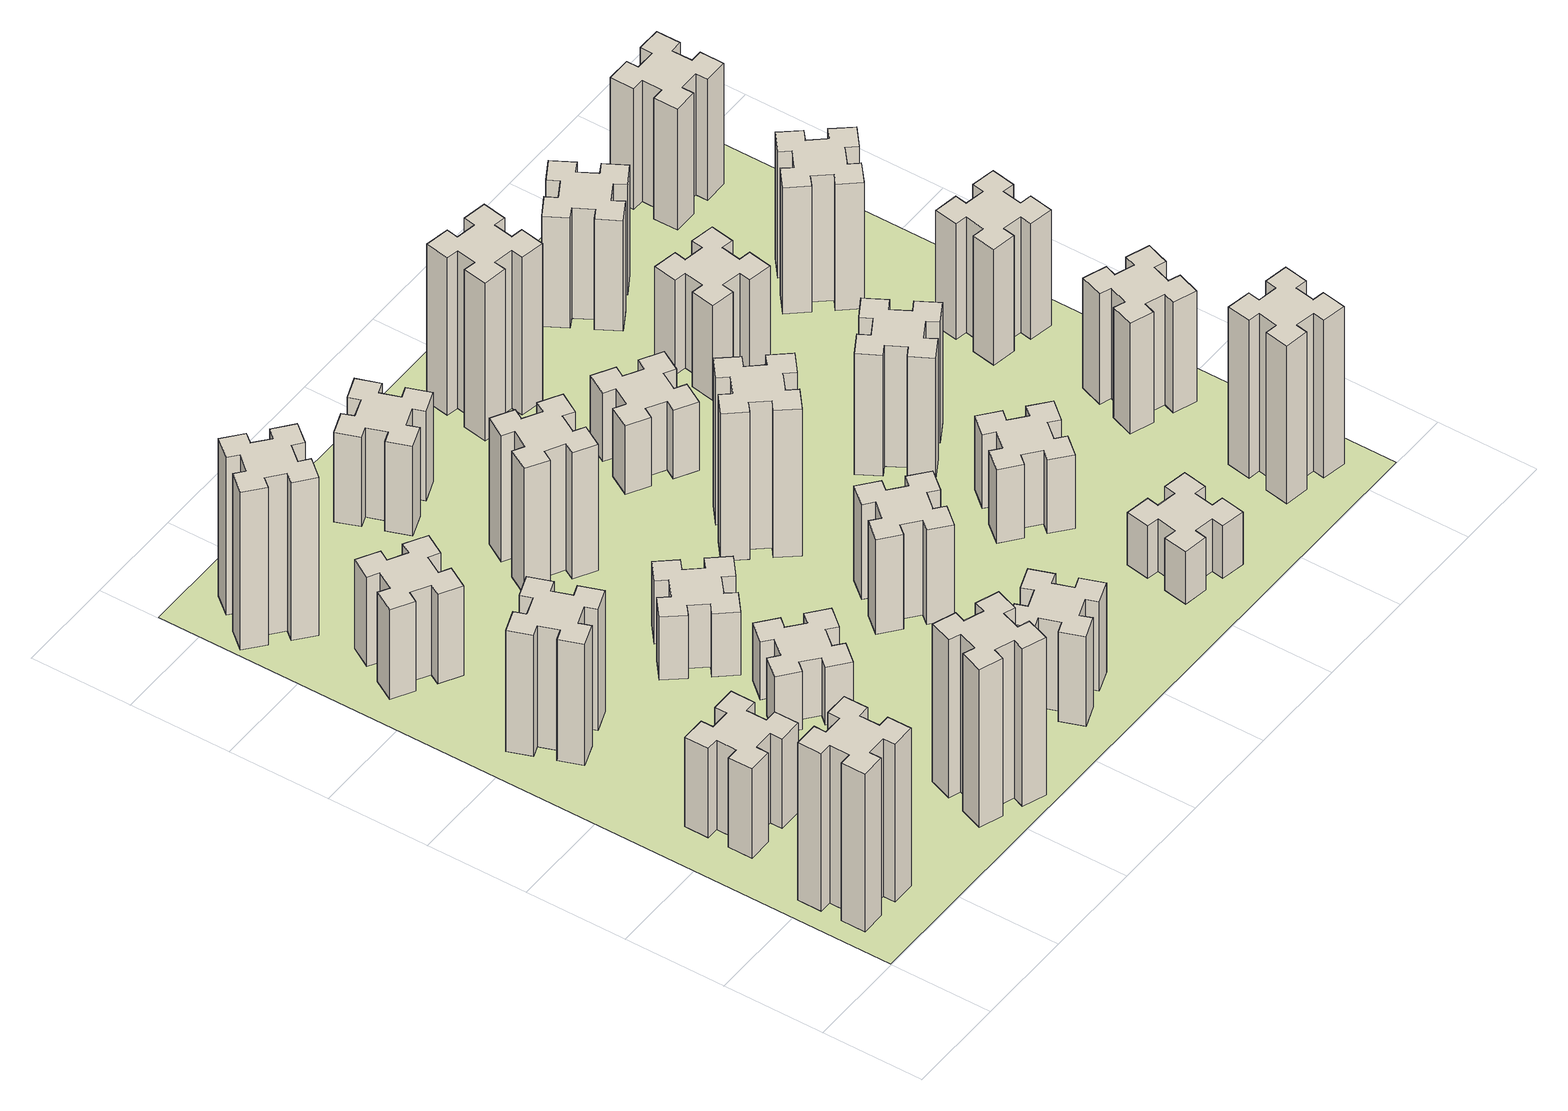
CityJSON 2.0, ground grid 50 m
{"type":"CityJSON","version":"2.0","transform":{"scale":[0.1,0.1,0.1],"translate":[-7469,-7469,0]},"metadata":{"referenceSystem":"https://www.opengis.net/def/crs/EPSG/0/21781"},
"CityObjects":{
"building1":{"type":"Building","attributes":{"class":"1000","function":"1000","usage":"1000","yearOfConstruction":2016,"roofType":"1000","measuredHeight":90,"storeysAboveGround":30,"storeysBelowGround":0},"geometry":[{"type":"Solid","lod":"1","boundaries":[[[[0,1,2,3,4,5,6,7,8,9,10,11,12,13,14,15,16,17,18,19]],[[17,16,20,21]],[[16,15,22,20]],[[15,14,23,22]],[[14,13,24,23]],[[13,12,25,24]],[[12,11,26,25]],[[11,10,27,26]],[[10,9,28,27]],[[9,8,29,28]],[[8,7,30,29]],[[7,6,31,30]],[[6,5,32,31]],[[5,4,33,32]],[[4,3,34,33]],[[3,2,35,34]],[[2,1,36,35]],[[1,0,37,36]],[[0,19,38,37]],[[19,18,39,38]],[[18,17,21,39]],[[24,25,26,27,28,29,30,31,32,33,34,35,36,37,38,39,21,20,22,23]]]]}]},
"building2":{"type":"Building","attributes":{"class":"1000","function":"1000","usage":"1000","yearOfConstruction":2016,"roofType":"1000","measuredHeight":51,"storeysAboveGround":30,"storeysBelowGround":0},"geometry":[{"type":"Solid","lod":"1","boundaries":[[[[40,41,42,43,44,45,46,47,48,49,50,51,52,53,54,55,56,57,58,59]],[[57,56,60,61]],[[56,55,62,60]],[[55,54,63,62]],[[54,53,64,63]],[[53,52,65,64]],[[52,51,66,65]],[[51,50,67,66]],[[50,49,68,67]],[[49,48,69,68]],[[48,47,70,69]],[[47,46,71,70]],[[46,45,72,71]],[[45,44,73,72]],[[44,43,74,73]],[[43,42,75,74]],[[42,41,76,75]],[[41,40,77,76]],[[40,59,78,77]],[[59,58,79,78]],[[58,57,61,79]],[[64,65,66,67,68,69,70,71,72,73,74,75,76,77,78,79,61,60,62,63]]]]}]},
"building3":{"type":"Building","attributes":{"class":"1000","function":"1000","usage":"1000","yearOfConstruction":2016,"roofType":"1000","measuredHeight":69,"storeysAboveGround":30,"storeysBelowGround":0},"geometry":[{"type":"Solid","lod":"1","boundaries":[[[[80,81,82,83,84,85,86,87,88,89,90,91,92,93,94,95,96,97,98,99]],[[97,96,100,101]],[[96,95,102,100]],[[95,94,103,102]],[[94,93,104,103]],[[93,92,105,104]],[[92,91,106,105]],[[91,90,107,106]],[[90,89,108,107]],[[89,88,109,108]],[[88,87,110,109]],[[87,86,111,110]],[[86,85,112,111]],[[85,84,113,112]],[[84,83,114,113]],[[83,82,115,114]],[[82,81,116,115]],[[81,80,117,116]],[[80,99,118,117]],[[99,98,119,118]],[[98,97,101,119]],[[104,105,106,107,108,109,110,111,112,113,114,115,116,117,118,119,101,100,102,103]]]]}]},
"building4":{"type":"Building","attributes":{"class":"1000","function":"1000","usage":"1000","yearOfConstruction":2016,"roofType":"1000","measuredHeight":51,"storeysAboveGround":30,"storeysBelowGround":0},"geometry":[{"type":"Solid","lod":"1","boundaries":[[[[120,121,122,123,124,125,126,127,128,129,130,131,132,133,134,135,136,137,138,139]],[[137,136,140,141]],[[136,135,142,140]],[[135,134,143,142]],[[134,133,144,143]],[[133,132,145,144]],[[132,131,146,145]],[[131,130,147,146]],[[130,129,148,147]],[[129,128,149,148]],[[128,127,150,149]],[[127,126,151,150]],[[126,125,152,151]],[[125,124,153,152]],[[124,123,154,153]],[[123,122,155,154]],[[122,121,156,155]],[[121,120,157,156]],[[120,139,158,157]],[[139,138,159,158]],[[138,137,141,159]],[[144,145,146,147,148,149,150,151,152,153,154,155,156,157,158,159,141,140,142,143]]]]}]},
"building5":{"type":"Building","attributes":{"class":"1000","function":"1000","usage":"1000","yearOfConstruction":2016,"roofType":"1000","measuredHeight":90,"storeysAboveGround":30,"storeysBelowGround":0},"geometry":[{"type":"Solid","lod":"1","boundaries":[[[[160,161,162,163,164,165,166,167,168,169,170,171,172,173,174,175,176,177,178,179]],[[177,176,180,181]],[[176,175,182,180]],[[175,174,183,182]],[[174,173,184,183]],[[173,172,185,184]],[[172,171,186,185]],[[171,170,187,186]],[[170,169,188,187]],[[169,168,189,188]],[[168,167,190,189]],[[167,166,191,190]],[[166,165,192,191]],[[165,164,193,192]],[[164,163,194,193]],[[163,162,195,194]],[[162,161,196,195]],[[161,160,197,196]],[[160,179,198,197]],[[179,178,199,198]],[[178,177,181,199]],[[184,185,186,187,188,189,190,191,192,193,194,195,196,197,198,199,181,180,182,183]]]]}]},
"building6":{"type":"Building","attributes":{"class":"1000","function":"1000","usage":"1000","yearOfConstruction":2016,"roofType":"1000","measuredHeight":90,"storeysAboveGround":30,"storeysBelowGround":0},"geometry":[{"type":"Solid","lod":"1","boundaries":[[[[200,201,202,203,204,205,206,207,208,209,210,211,212,213,214,215,216,217,218,219]],[[217,216,220,221]],[[216,215,222,220]],[[215,214,223,222]],[[214,213,224,223]],[[213,212,225,224]],[[212,211,226,225]],[[211,210,227,226]],[[210,209,228,227]],[[209,208,229,228]],[[208,207,230,229]],[[207,206,231,230]],[[206,205,232,231]],[[205,204,233,232]],[[204,203,234,233]],[[203,202,235,234]],[[202,201,236,235]],[[201,200,237,236]],[[200,219,238,237]],[[219,218,239,238]],[[218,217,221,239]],[[224,225,226,227,228,229,230,231,232,233,234,235,236,237,238,239,221,220,222,223]]]]}]},
"building7":{"type":"Building","attributes":{"class":"1000","function":"1000","usage":"1000","yearOfConstruction":2016,"roofType":"1000","measuredHeight":33,"storeysAboveGround":30,"storeysBelowGround":0},"geometry":[{"type":"Solid","lod":"1","boundaries":[[[[240,241,242,243,244,245,246,247,248,249,250,251,252,253,254,255,256,257,258,259]],[[257,256,260,261]],[[256,255,262,260]],[[255,254,263,262]],[[254,253,264,263]],[[253,252,265,264]],[[252,251,266,265]],[[251,250,267,266]],[[250,249,268,267]],[[249,248,269,268]],[[248,247,270,269]],[[247,246,271,270]],[[246,245,272,271]],[[245,244,273,272]],[[244,243,274,273]],[[243,242,275,274]],[[242,241,276,275]],[[241,240,277,276]],[[240,259,278,277]],[[259,258,279,278]],[[258,257,261,279]],[[264,265,266,267,268,269,270,271,272,273,274,275,276,277,278,279,261,260,262,263]]]]}]},
"building8":{"type":"Building","attributes":{"class":"1000","function":"1000","usage":"1000","yearOfConstruction":2016,"roofType":"1000","measuredHeight":36,"storeysAboveGround":30,"storeysBelowGround":0},"geometry":[{"type":"Solid","lod":"1","boundaries":[[[[280,281,282,283,284,285,286,287,288,289,290,291,292,293,294,295,296,297,298,299]],[[297,296,300,301]],[[296,295,302,300]],[[295,294,303,302]],[[294,293,304,303]],[[293,292,305,304]],[[292,291,306,305]],[[291,290,307,306]],[[290,289,308,307]],[[289,288,309,308]],[[288,287,310,309]],[[287,286,311,310]],[[286,285,312,311]],[[285,284,313,312]],[[284,283,314,313]],[[283,282,315,314]],[[282,281,316,315]],[[281,280,317,316]],[[280,299,318,317]],[[299,298,319,318]],[[298,297,301,319]],[[304,305,306,307,308,309,310,311,312,313,314,315,316,317,318,319,301,300,302,303]]]]}]},
"building9":{"type":"Building","attributes":{"class":"1000","function":"1000","usage":"1000","yearOfConstruction":2016,"roofType":"1000","measuredHeight":51,"storeysAboveGround":30,"storeysBelowGround":0},"geometry":[{"type":"Solid","lod":"1","boundaries":[[[[320,321,322,323,324,325,326,327,328,329,330,331,332,333,334,335,336,337,338,339]],[[337,336,340,341]],[[336,335,342,340]],[[335,334,343,342]],[[334,333,344,343]],[[333,332,345,344]],[[332,331,346,345]],[[331,330,347,346]],[[330,329,348,347]],[[329,328,349,348]],[[328,327,350,349]],[[327,326,351,350]],[[326,325,352,351]],[[325,324,353,352]],[[324,323,354,353]],[[323,322,355,354]],[[322,321,356,355]],[[321,320,357,356]],[[320,339,358,357]],[[339,338,359,358]],[[338,337,341,359]],[[344,345,346,347,348,349,350,351,352,353,354,355,356,357,358,359,341,340,342,343]]]]}]},
"building10":{"type":"Building","attributes":{"class":"1000","function":"1000","usage":"1000","yearOfConstruction":2016,"roofType":"1000","measuredHeight":72,"storeysAboveGround":30,"storeysBelowGround":0},"geometry":[{"type":"Solid","lod":"1","boundaries":[[[[360,361,362,363,364,365,366,367,368,369,370,371,372,373,374,375,376,377,378,379]],[[377,376,380,381]],[[376,375,382,380]],[[375,374,383,382]],[[374,373,384,383]],[[373,372,385,384]],[[372,371,386,385]],[[371,370,387,386]],[[370,369,388,387]],[[369,368,389,388]],[[368,367,390,389]],[[367,366,391,390]],[[366,365,392,391]],[[365,364,393,392]],[[364,363,394,393]],[[363,362,395,394]],[[362,361,396,395]],[[361,360,397,396]],[[360,379,398,397]],[[379,378,399,398]],[[378,377,381,399]],[[384,385,386,387,388,389,390,391,392,393,394,395,396,397,398,399,381,380,382,383]]]]}]},
"building11":{"type":"Building","attributes":{"class":"1000","function":"1000","usage":"1000","yearOfConstruction":2016,"roofType":"1000","measuredHeight":51,"storeysAboveGround":30,"storeysBelowGround":0},"geometry":[{"type":"Solid","lod":"1","boundaries":[[[[400,401,402,403,404,405,406,407,408,409,410,411,412,413,414,415,416,417,418,419]],[[417,416,420,421]],[[416,415,422,420]],[[415,414,423,422]],[[414,413,424,423]],[[413,412,425,424]],[[412,411,426,425]],[[411,410,427,426]],[[410,409,428,427]],[[409,408,429,428]],[[408,407,430,429]],[[407,406,431,430]],[[406,405,432,431]],[[405,404,433,432]],[[404,403,434,433]],[[403,402,435,434]],[[402,401,436,435]],[[401,400,437,436]],[[400,419,438,437]],[[419,418,439,438]],[[418,417,421,439]],[[424,425,426,427,428,429,430,431,432,433,434,435,436,437,438,439,421,420,422,423]]]]}]},
"building12":{"type":"Building","attributes":{"class":"1000","function":"1000","usage":"1000","yearOfConstruction":2016,"roofType":"1000","measuredHeight":54,"storeysAboveGround":30,"storeysBelowGround":0},"geometry":[{"type":"Solid","lod":"1","boundaries":[[[[440,441,442,443,444,445,446,447,448,449,450,451,452,453,454,455,456,457,458,459]],[[457,456,460,461]],[[456,455,462,460]],[[455,454,463,462]],[[454,453,464,463]],[[453,452,465,464]],[[452,451,466,465]],[[451,450,467,466]],[[450,449,468,467]],[[449,448,469,468]],[[448,447,470,469]],[[447,446,471,470]],[[446,445,472,471]],[[445,444,473,472]],[[444,443,474,473]],[[443,442,475,474]],[[442,441,476,475]],[[441,440,477,476]],[[440,459,478,477]],[[459,458,479,478]],[[458,457,461,479]],[[464,465,466,467,468,469,470,471,472,473,474,475,476,477,478,479,461,460,462,463]]]]}]},
"building13":{"type":"Building","attributes":{"class":"1000","function":"1000","usage":"1000","yearOfConstruction":2016,"roofType":"1000","measuredHeight":84,"storeysAboveGround":30,"storeysBelowGround":0},"geometry":[{"type":"Solid","lod":"1","boundaries":[[[[480,481,482,483,484,485,486,487,488,489,490,491,492,493,494,495,496,497,498,499]],[[497,496,500,501]],[[496,495,502,500]],[[495,494,503,502]],[[494,493,504,503]],[[493,492,505,504]],[[492,491,506,505]],[[491,490,507,506]],[[490,489,508,507]],[[489,488,509,508]],[[488,487,510,509]],[[487,486,511,510]],[[486,485,512,511]],[[485,484,513,512]],[[484,483,514,513]],[[483,482,515,514]],[[482,481,516,515]],[[481,480,517,516]],[[480,499,518,517]],[[499,498,519,518]],[[498,497,501,519]],[[504,505,506,507,508,509,510,511,512,513,514,515,516,517,518,519,501,500,502,503]]]]}]},
"building14":{"type":"Building","attributes":{"class":"1000","function":"1000","usage":"1000","yearOfConstruction":2016,"roofType":"1000","measuredHeight":39,"storeysAboveGround":30,"storeysBelowGround":0},"geometry":[{"type":"Solid","lod":"1","boundaries":[[[[520,521,522,523,524,525,526,527,528,529,530,531,532,533,534,535,536,537,538,539]],[[537,536,540,541]],[[536,535,542,540]],[[535,534,543,542]],[[534,533,544,543]],[[533,532,545,544]],[[532,531,546,545]],[[531,530,547,546]],[[530,529,548,547]],[[529,528,549,548]],[[528,527,550,549]],[[527,526,551,550]],[[526,525,552,551]],[[525,524,553,552]],[[524,523,554,553]],[[523,522,555,554]],[[522,521,556,555]],[[521,520,557,556]],[[520,539,558,557]],[[539,538,559,558]],[[538,537,541,559]],[[544,545,546,547,548,549,550,551,552,553,554,555,556,557,558,559,541,540,542,543]]]]}]},
"building15":{"type":"Building","attributes":{"class":"1000","function":"1000","usage":"1000","yearOfConstruction":2016,"roofType":"1000","measuredHeight":30,"storeysAboveGround":30,"storeysBelowGround":0},"geometry":[{"type":"Solid","lod":"1","boundaries":[[[[560,561,562,563,564,565,566,567,568,569,570,571,572,573,574,575,576,577,578,579]],[[577,576,580,581]],[[576,575,582,580]],[[575,574,583,582]],[[574,573,584,583]],[[573,572,585,584]],[[572,571,586,585]],[[571,570,587,586]],[[570,569,588,587]],[[569,568,589,588]],[[568,567,590,589]],[[567,566,591,590]],[[566,565,592,591]],[[565,564,593,592]],[[564,563,594,593]],[[563,562,595,594]],[[562,561,596,595]],[[561,560,597,596]],[[560,579,598,597]],[[579,578,599,598]],[[578,577,581,599]],[[584,585,586,587,588,589,590,591,592,593,594,595,596,597,598,599,581,580,582,583]]]]}]},
"building16":{"type":"Building","attributes":{"class":"1000","function":"1000","usage":"1000","yearOfConstruction":2016,"roofType":"1000","measuredHeight":90,"storeysAboveGround":30,"storeysBelowGround":0},"geometry":[{"type":"Solid","lod":"1","boundaries":[[[[600,601,602,603,604,605,606,607,608,609,610,611,612,613,614,615,616,617,618,619]],[[617,616,620,621]],[[616,615,622,620]],[[615,614,623,622]],[[614,613,624,623]],[[613,612,625,624]],[[612,611,626,625]],[[611,610,627,626]],[[610,609,628,627]],[[609,608,629,628]],[[608,607,630,629]],[[607,606,631,630]],[[606,605,632,631]],[[605,604,633,632]],[[604,603,634,633]],[[603,602,635,634]],[[602,601,636,635]],[[601,600,637,636]],[[600,619,638,637]],[[619,618,639,638]],[[618,617,621,639]],[[624,625,626,627,628,629,630,631,632,633,634,635,636,637,638,639,621,620,622,623]]]]}]},
"building17":{"type":"Building","attributes":{"class":"1000","function":"1000","usage":"1000","yearOfConstruction":2016,"roofType":"1000","measuredHeight":42,"storeysAboveGround":30,"storeysBelowGround":0},"geometry":[{"type":"Solid","lod":"1","boundaries":[[[[640,641,642,643,644,645,646,647,648,649,650,651,652,653,654,655,656,657,658,659]],[[657,656,660,661]],[[656,655,662,660]],[[655,654,663,662]],[[654,653,664,663]],[[653,652,665,664]],[[652,651,666,665]],[[651,650,667,666]],[[650,649,668,667]],[[649,648,669,668]],[[648,647,670,669]],[[647,646,671,670]],[[646,645,672,671]],[[645,644,673,672]],[[644,643,674,673]],[[643,642,675,674]],[[642,641,676,675]],[[641,640,677,676]],[[640,659,678,677]],[[659,658,679,678]],[[658,657,661,679]],[[664,665,666,667,668,669,670,671,672,673,674,675,676,677,678,679,661,660,662,663]]]]}]},
"building18":{"type":"Building","attributes":{"class":"1000","function":"1000","usage":"1000","yearOfConstruction":2016,"roofType":"1000","measuredHeight":69,"storeysAboveGround":30,"storeysBelowGround":0},"geometry":[{"type":"Solid","lod":"1","boundaries":[[[[680,681,682,683,684,685,686,687,688,689,690,691,692,693,694,695,696,697,698,699]],[[697,696,700,701]],[[696,695,702,700]],[[695,694,703,702]],[[694,693,704,703]],[[693,692,705,704]],[[692,691,706,705]],[[691,690,707,706]],[[690,689,708,707]],[[689,688,709,708]],[[688,687,710,709]],[[687,686,711,710]],[[686,685,712,711]],[[685,684,713,712]],[[684,683,714,713]],[[683,682,715,714]],[[682,681,716,715]],[[681,680,717,716]],[[680,699,718,717]],[[699,698,719,718]],[[698,697,701,719]],[[704,705,706,707,708,709,710,711,712,713,714,715,716,717,718,719,701,700,702,703]]]]}]},
"building19":{"type":"Building","attributes":{"class":"1000","function":"1000","usage":"1000","yearOfConstruction":2016,"roofType":"1000","measuredHeight":54,"storeysAboveGround":30,"storeysBelowGround":0},"geometry":[{"type":"Solid","lod":"1","boundaries":[[[[720,721,722,723,724,725,726,727,728,729,730,731,732,733,734,735,736,737,738,739]],[[737,736,740,741]],[[736,735,742,740]],[[735,734,743,742]],[[734,733,744,743]],[[733,732,745,744]],[[732,731,746,745]],[[731,730,747,746]],[[730,729,748,747]],[[729,728,749,748]],[[728,727,750,749]],[[727,726,751,750]],[[726,725,752,751]],[[725,724,753,752]],[[724,723,754,753]],[[723,722,755,754]],[[722,721,756,755]],[[721,720,757,756]],[[720,739,758,757]],[[739,738,759,758]],[[738,737,741,759]],[[744,745,746,747,748,749,750,751,752,753,754,755,756,757,758,759,741,740,742,743]]]]}]},
"building20":{"type":"Building","attributes":{"class":"1000","function":"1000","usage":"1000","yearOfConstruction":2016,"roofType":"1000","measuredHeight":90,"storeysAboveGround":30,"storeysBelowGround":0},"geometry":[{"type":"Solid","lod":"1","boundaries":[[[[760,761,762,763,764,765,766,767,768,769,770,771,772,773,774,775,776,777,778,779]],[[777,776,780,781]],[[776,775,782,780]],[[775,774,783,782]],[[774,773,784,783]],[[773,772,785,784]],[[772,771,786,785]],[[771,770,787,786]],[[770,769,788,787]],[[769,768,789,788]],[[768,767,790,789]],[[767,766,791,790]],[[766,765,792,791]],[[765,764,793,792]],[[764,763,794,793]],[[763,762,795,794]],[[762,761,796,795]],[[761,760,797,796]],[[760,779,798,797]],[[779,778,799,798]],[[778,777,781,799]],[[784,785,786,787,788,789,790,791,792,793,794,795,796,797,798,799,781,780,782,783]]]]}]},
"building21":{"type":"Building","attributes":{"class":"1000","function":"1000","usage":"1000","yearOfConstruction":2016,"roofType":"1000","measuredHeight":63,"storeysAboveGround":30,"storeysBelowGround":0},"geometry":[{"type":"Solid","lod":"1","boundaries":[[[[800,801,802,803,804,805,806,807,808,809,810,811,812,813,814,815,816,817,818,819]],[[817,816,820,821]],[[816,815,822,820]],[[815,814,823,822]],[[814,813,824,823]],[[813,812,825,824]],[[812,811,826,825]],[[811,810,827,826]],[[810,809,828,827]],[[809,808,829,828]],[[808,807,830,829]],[[807,806,831,830]],[[806,805,832,831]],[[805,804,833,832]],[[804,803,834,833]],[[803,802,835,834]],[[802,801,836,835]],[[801,800,837,836]],[[800,819,838,837]],[[819,818,839,838]],[[818,817,821,839]],[[824,825,826,827,828,829,830,831,832,833,834,835,836,837,838,839,821,820,822,823]]]]}]},
"building22":{"type":"Building","attributes":{"class":"1000","function":"1000","usage":"1000","yearOfConstruction":2016,"roofType":"1000","measuredHeight":63,"storeysAboveGround":30,"storeysBelowGround":0},"geometry":[{"type":"Solid","lod":"1","boundaries":[[[[840,841,842,843,844,845,846,847,848,849,850,851,852,853,854,855,856,857,858,859]],[[857,856,860,861]],[[856,855,862,860]],[[855,854,863,862]],[[854,853,864,863]],[[853,852,865,864]],[[852,851,866,865]],[[851,850,867,866]],[[850,849,868,867]],[[849,848,869,868]],[[848,847,870,869]],[[847,846,871,870]],[[846,845,872,871]],[[845,844,873,872]],[[844,843,874,873]],[[843,842,875,874]],[[842,841,876,875]],[[841,840,877,876]],[[840,859,878,877]],[[859,858,879,878]],[[858,857,861,879]],[[864,865,866,867,868,869,870,871,872,873,874,875,876,877,878,879,861,860,862,863]]]]}]},
"building23":{"type":"Building","attributes":{"class":"1000","function":"1000","usage":"1000","yearOfConstruction":2016,"roofType":"1000","measuredHeight":66,"storeysAboveGround":30,"storeysBelowGround":0},"geometry":[{"type":"Solid","lod":"1","boundaries":[[[[880,881,882,883,884,885,886,887,888,889,890,891,892,893,894,895,896,897,898,899]],[[897,896,900,901]],[[896,895,902,900]],[[895,894,903,902]],[[894,893,904,903]],[[893,892,905,904]],[[892,891,906,905]],[[891,890,907,906]],[[890,889,908,907]],[[889,888,909,908]],[[888,887,910,909]],[[887,886,911,910]],[[886,885,912,911]],[[885,884,913,912]],[[884,883,914,913]],[[883,882,915,914]],[[882,881,916,915]],[[881,880,917,916]],[[880,899,918,917]],[[899,898,919,918]],[[898,897,901,919]],[[904,905,906,907,908,909,910,911,912,913,914,915,916,917,918,919,901,900,902,903]]]]}]},
"building24":{"type":"Building","attributes":{"class":"1000","function":"1000","usage":"1000","yearOfConstruction":2016,"roofType":"1000","measuredHeight":72,"storeysAboveGround":30,"storeysBelowGround":0},"geometry":[{"type":"Solid","lod":"1","boundaries":[[[[920,921,922,923,924,925,926,927,928,929,930,931,932,933,934,935,936,937,938,939]],[[937,936,940,941]],[[936,935,942,940]],[[935,934,943,942]],[[934,933,944,943]],[[933,932,945,944]],[[932,931,946,945]],[[931,930,947,946]],[[930,929,948,947]],[[929,928,949,948]],[[928,927,950,949]],[[927,926,951,950]],[[926,925,952,951]],[[925,924,953,952]],[[924,923,954,953]],[[923,922,955,954]],[[922,921,956,955]],[[921,920,957,956]],[[920,939,958,957]],[[939,938,959,958]],[[938,937,941,959]],[[944,945,946,947,948,949,950,951,952,953,954,955,956,957,958,959,941,940,942,943]]]]}]},
"building25":{"type":"Building","attributes":{"class":"1000","function":"1000","usage":"1000","yearOfConstruction":2016,"roofType":"1000","measuredHeight":69,"storeysAboveGround":30,"storeysBelowGround":0},"geometry":[{"type":"Solid","lod":"1","boundaries":[[[[960,961,962,963,964,965,966,967,968,969,970,971,972,973,974,975,976,977,978,979]],[[977,976,980,981]],[[976,975,982,980]],[[975,974,983,982]],[[974,973,984,983]],[[973,972,985,984]],[[972,971,986,985]],[[971,970,987,986]],[[970,969,988,987]],[[969,968,989,988]],[[968,967,990,989]],[[967,966,991,990]],[[966,965,992,991]],[[965,964,993,992]],[[964,963,994,993]],[[963,962,995,994]],[[962,961,996,995]],[[961,960,997,996]],[[960,979,998,997]],[[979,978,999,998]],[[978,977,981,999]],[[984,985,986,987,988,989,990,991,992,993,994,995,996,997,998,999,981,980,982,983]]]]}]},
"landuse1":{"type":"LandUse","attributes":{"name":"plot1","function":"1010"},"geometry":[{"type":"MultiSurface","lod":"1","boundaries":[[[1000,1001,1002,1003]]]}]}
},
"vertices":[
[165,425,0],[165,325,0],[105,325,0],[105,205,0],[225,205,0],[225,265,0],[325,265,0],[325,205,0],[445,205,0],[445,325,0],[385,325,0],[385,425,0],[445,425,0],[445,545,0],[325,545,0],[325,485,0],[225,485,0],[225,545,0],[105,545,0],[105,425,0],[225,485,900],[225,545,900],[325,485,900],[325,545,900],[445,545,900],[445,425,900],[385,425,900],[385,325,900],[445,325,900],[445,205,900],[325,205,900],[325,265,900],[225,265,900],[225,205,900],[105,205,900],[105,325,900],[165,325,900],[165,425,900],[105,425,900],[105,545,900],
[265,1065,0],[265,965,0],[205,965,0],[205,845,0],[325,845,0],[325,905,0],[425,905,0],[425,845,0],[545,845,0],[545,965,0],[485,965,0],[485,1065,0],[545,1065,0],[545,1185,0],[425,1185,0],[425,1125,0],[325,1125,0],[325,1185,0],[205,1185,0],[205,1065,0],[325,1125,510],[325,1185,510],[425,1125,510],[425,1185,510],[545,1185,510],[545,1065,510],[485,1065,510],[485,965,510],[545,965,510],[545,845,510],[425,845,510],[425,905,510],[325,905,510],[325,845,510],[205,845,510],[205,965,510],[265,965,510],[265,1065,510],[205,1065,510],[205,1185,510],
[366,1835,0],[460,1869,0],[480,1813,0],[593,1854,0],[552,1967,0],[496,1946,0],[462,2040,0],[518,2060,0],[477,2173,0],[364,2132,0],[385,2076,0],[291,2042,0],[270,2098,0],[157,2057,0],[199,1944,0],[255,1965,0],[289,1871,0],[233,1850,0],[274,1737,0],[387,1779,0],[289,1871,690],[233,1850,690],[255,1965,690],[199,1944,690],[157,2057,690],[270,2098,690],[291,2042,690],[385,2076,690],[364,2132,690],[477,2173,690],[518,2060,690],[462,2040,690],[496,1946,690],[552,1967,690],[593,1854,690],[480,1813,690],[460,1869,690],[366,1835,690],[387,1779,690],[274,1737,690],
[446,2597,0],[496,2684,0],[548,2654,0],[608,2758,0],[504,2818,0],[474,2766,0],[387,2816,0],[417,2868,0],[313,2928,0],[253,2824,0],[305,2794,0],[255,2707,0],[203,2737,0],[143,2633,0],[247,2573,0],[277,2625,0],[364,2575,0],[334,2523,0],[438,2463,0],[498,2567,0],[364,2575,510],[334,2523,510],[277,2625,510],[247,2573,510],[143,2633,510],[203,2737,510],[255,2707,510],[305,2794,510],[253,2824,510],[313,2928,510],[417,2868,510],[387,2816,510],[474,2766,510],[504,2818,510],[608,2758,510],[548,2654,510],[496,2684,510],[446,2597,510],[498,2567,510],[438,2463,510],
[1029,360,0],[995,266,0],[939,287,0],[897,174,0],[1010,133,0],[1031,189,0],[1125,155,0],[1104,99,0],[1217,57,0],[1258,170,0],[1202,191,0],[1236,285,0],[1292,264,0],[1333,377,0],[1220,418,0],[1200,362,0],[1106,396,0],[1127,452,0],[1014,493,0],[973,380,0],[1106,396,900],[1127,452,900],[1200,362,900],[1220,418,900],[1333,377,900],[1292,264,900],[1236,285,900],[1202,191,900],[1258,170,900],[1217,57,900],[1104,99,900],[1125,155,900],[1031,189,900],[1010,133,900],[897,174,900],[939,287,900],[995,266,900],[1029,360,900],[973,380,900],[1014,493,900],
[384,3387,0],[308,3452,0],[346,3498,0],[254,3575,0],[177,3483,0],[223,3444,0],[159,3368,0],[113,3406,0],[36,3314,0],[128,3237,0],[166,3283,0],[243,3219,0],[204,3173,0],[296,3096,0],[373,3188,0],[327,3226,0],[392,3303,0],[438,3264,0],[515,3356,0],[423,3433,0],[392,3303,900],[438,3264,900],[327,3226,900],[373,3188,900],[296,3096,900],[204,3173,900],[243,3219,900],[166,3283,900],[128,3237,900],[36,3314,900],[113,3406,900],[159,3368,900],[223,3444,900],[177,3483,900],[254,3575,900],[346,3498,900],[308,3452,900],[384,3387,900],[423,3433,900],[515,3356,900],
[1224,1267,0],[1148,1332,0],[1186,1378,0],[1094,1455,0],[1017,1363,0],[1063,1324,0],[999,1248,0],[953,1286,0],[876,1194,0],[968,1117,0],[1006,1163,0],[1083,1099,0],[1044,1053,0],[1136,976,0],[1213,1068,0],[1167,1106,0],[1232,1183,0],[1278,1144,0],[1355,1236,0],[1263,1313,0],[1232,1183,330],[1278,1144,330],[1167,1106,330],[1213,1068,330],[1136,976,330],[1044,1053,330],[1083,1099,330],[1006,1163,330],[968,1117,330],[876,1194,330],[953,1286,330],[999,1248,330],[1063,1324,330],[1017,1363,330],[1094,1455,330],[1186,1378,330],[1148,1332,330],[1224,1267,330],[1263,1313,330],[1355,1236,330],
[1083,1872,0],[1006,1807,0],[968,1853,0],[876,1776,0],[953,1684,0],[999,1723,0],[1063,1646,0],[1017,1608,0],[1094,1516,0],[1186,1593,0],[1148,1639,0],[1224,1703,0],[1263,1657,0],[1355,1734,0],[1278,1826,0],[1232,1788,0],[1167,1864,0],[1213,1903,0],[1136,1995,0],[1044,1918,0],[1167,1864,360],[1213,1903,360],[1232,1788,360],[1278,1826,360],[1355,1734,360],[1263,1657,360],[1224,1703,360],[1148,1639,360],[1186,1593,360],[1094,1516,360],[1017,1608,360],[1063,1646,360],[999,1723,360],[953,1684,360],[876,1776,360],[968,1853,360],[1006,1807,360],[1083,1872,360],[1044,1918,360],[1136,1995,360],
[1765,496,0],[1671,462,0],[1650,518,0],[1537,477,0],[1579,364,0],[1635,385,0],[1669,291,0],[1613,270,0],[1654,157,0],[1767,199,0],[1746,255,0],[1840,289,0],[1860,233,0],[1973,274,0],[1932,387,0],[1876,366,0],[1842,460,0],[1898,480,0],[1857,593,0],[1744,552,0],[1842,460,510],[1898,480,510],[1876,366,510],[1932,387,510],[1973,274,510],[1860,233,510],[1840,289,510],[1746,255,510],[1767,199,510],[1654,157,510],[1613,270,510],[1669,291,510],[1635,385,510],[1579,364,510],[1537,477,510],[1650,518,510],[1671,462,510],[1765,496,510],[1744,552,510],[1857,593,510],
[1314,2666,0],[1227,2716,0],[1257,2768,0],[1153,2828,0],[1093,2724,0],[1145,2694,0],[1095,2607,0],[1043,2637,0],[983,2533,0],[1087,2473,0],[1117,2525,0],[1204,2475,0],[1174,2423,0],[1278,2363,0],[1338,2467,0],[1286,2497,0],[1336,2584,0],[1388,2554,0],[1448,2658,0],[1344,2718,0],[1336,2584,720],[1388,2554,720],[1286,2497,720],[1338,2467,720],[1278,2363,720],[1174,2423,720],[1204,2475,720],[1117,2525,720],[1087,2473,720],[983,2533,720],[1043,2637,720],[1095,2607,720],[1145,2694,720],[1093,2724,720],[1153,2828,720],[1257,2768,720],[1227,2716,720],[1314,2666,720],[1344,2718,720],[1448,2658,720],
[1125,3456,0],[1031,3422,0],[1010,3478,0],[897,3437,0],[939,3324,0],[995,3345,0],[1029,3251,0],[973,3230,0],[1014,3117,0],[1127,3159,0],[1106,3215,0],[1200,3249,0],[1220,3193,0],[1333,3234,0],[1292,3347,0],[1236,3326,0],[1202,3420,0],[1258,3440,0],[1217,3553,0],[1104,3512,0],[1202,3420,510],[1258,3440,510],[1236,3326,510],[1292,3347,510],[1333,3234,510],[1220,3193,510],[1200,3249,510],[1106,3215,510],[1127,3159,510],[1014,3117,510],[973,3230,510],[1029,3251,510],[995,3345,510],[939,3324,510],[897,3437,510],[1010,3478,510],[1031,3422,510],[1125,3456,510],[1104,3512,510],[1217,3553,510],
[1746,1163,0],[1823,1099,0],[1784,1053,0],[1876,976,0],[1953,1068,0],[1907,1106,0],[1972,1183,0],[2018,1144,0],[2095,1236,0],[2003,1313,0],[1964,1267,0],[1888,1332,0],[1926,1378,0],[1834,1455,0],[1757,1363,0],[1803,1324,0],[1739,1248,0],[1693,1286,0],[1616,1194,0],[1708,1117,0],[1739,1248,540],[1693,1286,540],[1803,1324,540],[1757,1363,540],[1834,1455,540],[1926,1378,540],[1888,1332,540],[1964,1267,540],[2003,1313,540],[2095,1236,540],[2018,1144,540],[1972,1183,540],[1907,1106,540],[1953,1068,540],[1876,976,540],[1784,1053,540],[1823,1099,540],[1746,1163,540],[1708,1117,540],[1616,1194,540],
[1972,1988,0],[1907,2064,0],[1953,2103,0],[1876,2195,0],[1784,2118,0],[1823,2072,0],[1746,2007,0],[1708,2053,0],[1616,1976,0],[1693,1884,0],[1739,1923,0],[1803,1846,0],[1757,1808,0],[1834,1716,0],[1926,1793,0],[1888,1839,0],[1964,1903,0],[2003,1857,0],[2095,1934,0],[2018,2026,0],[1964,1903,840],[2003,1857,840],[1888,1839,840],[1926,1793,840],[1834,1716,840],[1757,1808,840],[1803,1846,840],[1739,1923,840],[1693,1884,840],[1616,1976,840],[1708,2053,840],[1746,2007,840],[1823,2072,840],[1784,2118,840],[1876,2195,840],[1953,2103,840],[1907,2064,840],[1972,1988,840],[2018,2026,840],[2095,1934,840],
[2026,2497,0],[2076,2584,0],[2128,2554,0],[2188,2658,0],[2084,2718,0],[2054,2666,0],[1967,2716,0],[1997,2768,0],[1893,2828,0],[1833,2724,0],[1885,2694,0],[1835,2607,0],[1783,2637,0],[1723,2533,0],[1827,2473,0],[1857,2525,0],[1944,2475,0],[1914,2423,0],[2018,2363,0],[2078,2467,0],[1944,2475,390],[1914,2423,390],[1857,2525,390],[1827,2473,390],[1723,2533,390],[1783,2637,390],[1835,2607,390],[1885,2694,390],[1833,2724,390],[1893,2828,390],[1997,2768,390],[1967,2716,390],[2054,2666,390],[2084,2718,390],[2188,2658,390],[2128,2554,390],[2076,2584,390],[2026,2497,390],[2078,2467,390],[2018,2363,390],
[2596,444,0],[2578,345,0],[2519,356,0],[2498,237,0],[2617,217,0],[2627,276,0],[2725,258,0],[2715,199,0],[2833,178,0],[2854,297,0],[2795,307,0],[2812,405,0],[2871,395,0],[2892,513,0],[2774,534,0],[2764,475,0],[2665,492,0],[2676,551,0],[2557,572,0],[2537,454,0],[2665,492,300],[2676,551,300],[2764,475,300],[2774,534,300],[2892,513,300],[2871,395,300],[2812,405,300],[2795,307,300],[2854,297,300],[2833,178,300],[2715,199,300],[2725,258,300],[2627,276,300],[2617,217,300],[2498,237,300],[2519,356,300],[2578,345,300],[2596,444,300],[2537,454,300],[2557,572,300],
[1756,3404,0],[1738,3305,0],[1679,3316,0],[1658,3197,0],[1777,3177,0],[1787,3236,0],[1885,3218,0],[1875,3159,0],[1993,3138,0],[2014,3257,0],[1955,3267,0],[1972,3365,0],[2031,3355,0],[2052,3473,0],[1934,3494,0],[1924,3435,0],[1825,3452,0],[1836,3511,0],[1717,3532,0],[1697,3414,0],[1825,3452,900],[1836,3511,900],[1924,3435,900],[1934,3494,900],[2052,3473,900],[2031,3355,900],[1972,3365,900],[1955,3267,900],[2014,3257,900],[1993,3138,900],[1875,3159,900],[1885,3218,900],[1787,3236,900],[1777,3177,900],[1658,3197,900],[1679,3316,900],[1738,3305,900],[1756,3404,900],[1697,3414,900],[1717,3532,900],
[2647,1006,0],[2712,1083,0],[2758,1044,0],[2835,1136,0],[2743,1213,0],[2704,1167,0],[2628,1232,0],[2666,1278,0],[2574,1355,0],[2497,1263,0],[2543,1224,0],[2479,1148,0],[2433,1186,0],[2356,1094,0],[2448,1017,0],[2486,1063,0],[2563,999,0],[2524,953,0],[2616,876,0],[2693,968,0],[2563,999,420],[2524,953,420],[2486,1063,420],[2448,1017,420],[2356,1094,420],[2433,1186,420],[2479,1148,420],[2543,1224,420],[2497,1263,420],[2574,1355,420],[2666,1278,420],[2628,1232,420],[2704,1167,420],[2743,1213,420],[2835,1136,420],[2758,1044,420],[2712,1083,420],[2647,1006,420],[2693,968,420],[2616,876,420],
[2475,1744,0],[2525,1657,0],[2473,1627,0],[2533,1523,0],[2637,1583,0],[2607,1635,0],[2694,1685,0],[2724,1633,0],[2828,1693,0],[2768,1797,0],[2716,1767,0],[2666,1854,0],[2718,1884,0],[2658,1988,0],[2554,1928,0],[2584,1876,0],[2497,1826,0],[2467,1878,0],[2363,1818,0],[2423,1714,0],[2497,1826,690],[2467,1878,690],[2584,1876,690],[2554,1928,690],[2658,1988,690],[2718,1884,690],[2666,1854,690],[2716,1767,690],[2768,1797,690],[2828,1693,690],[2724,1633,690],[2694,1685,690],[2607,1635,690],[2637,1583,690],[2533,1523,690],[2473,1627,690],[2525,1657,690],[2475,1744,690],[2423,1714,690],[2363,1818,690],
[2664,2795,0],[2565,2812,0],[2576,2871,0],[2457,2892,0],[2437,2774,0],[2496,2764,0],[2478,2665,0],[2419,2676,0],[2398,2557,0],[2517,2537,0],[2527,2596,0],[2625,2578,0],[2615,2519,0],[2733,2498,0],[2754,2617,0],[2695,2627,0],[2712,2725,0],[2771,2715,0],[2792,2833,0],[2674,2854,0],[2712,2725,540],[2771,2715,540],[2695,2627,540],[2754,2617,540],[2733,2498,540],[2615,2519,540],[2625,2578,540],[2527,2596,540],[2517,2537,540],[2398,2557,540],[2419,2676,540],[2478,2665,540],[2496,2764,540],[2437,2774,540],[2457,2892,540],[2576,2871,540],[2565,2812,540],[2664,2795,540],[2674,2854,540],[2792,2833,540],
[3504,475,0],[3405,492,0],[3416,551,0],[3297,572,0],[3277,454,0],[3336,444,0],[3318,345,0],[3259,356,0],[3238,237,0],[3357,217,0],[3367,276,0],[3465,258,0],[3455,199,0],[3573,178,0],[3594,297,0],[3535,307,0],[3552,405,0],[3611,395,0],[3632,513,0],[3514,534,0],[3552,405,900],[3611,395,900],[3535,307,900],[3594,297,900],[3573,178,900],[3455,199,900],[3465,258,900],[3367,276,900],[3357,217,900],[3238,237,900],[3259,356,900],[3318,345,900],[3336,444,900],[3277,454,900],[3297,572,900],[3416,551,900],[3405,492,900],[3504,475,900],[3514,534,900],[3632,513,900],
[2716,3347,0],[2666,3434,0],[2718,3464,0],[2658,3568,0],[2554,3508,0],[2584,3456,0],[2497,3406,0],[2467,3458,0],[2363,3398,0],[2423,3294,0],[2475,3324,0],[2525,3237,0],[2473,3207,0],[2533,3103,0],[2637,3163,0],[2607,3215,0],[2694,3265,0],[2724,3213,0],[2828,3273,0],[2768,3377,0],[2694,3265,630],[2724,3213,630],[2607,3215,630],[2637,3163,630],[2533,3103,630],[2473,3207,630],[2525,3237,630],[2475,3324,630],[2423,3294,630],[2363,3398,630],[2467,3458,630],[2497,3406,630],[2584,3456,630],[2554,3508,630],[2658,3568,630],[2718,3464,630],[2666,3434,630],[2716,3347,630],[2768,3377,630],[2828,3273,630],
[3351,1029,0],[3445,995,0],[3424,939,0],[3537,897,0],[3578,1010,0],[3522,1031,0],[3556,1125,0],[3612,1104,0],[3653,1217,0],[3540,1258,0],[3520,1202,0],[3426,1236,0],[3447,1292,0],[3334,1333,0],[3293,1220,0],[3349,1200,0],[3315,1106,0],[3259,1127,0],[3217,1014,0],[3330,973,0],[3315,1106,630],[3259,1127,630],[3349,1200,630],[3293,1220,630],[3334,1333,630],[3447,1292,630],[3426,1236,630],[3520,1202,630],[3540,1258,630],[3653,1217,630],[3612,1104,630],[3556,1125,630],[3522,1031,630],[3578,1010,630],[3537,897,630],[3424,939,630],[3445,995,630],[3351,1029,630],[3330,973,630],[3217,1014,630],
[3367,1756,0],[3465,1738,0],[3455,1679,0],[3573,1658,0],[3594,1777,0],[3535,1787,0],[3552,1885,0],[3611,1875,0],[3632,1993,0],[3514,2014,0],[3504,1955,0],[3405,1972,0],[3416,2031,0],[3297,2052,0],[3277,1934,0],[3336,1924,0],[3318,1825,0],[3259,1836,0],[3238,1717,0],[3357,1697,0],[3318,1825,660],[3259,1836,660],[3336,1924,660],[3277,1934,660],[3297,2052,660],[3416,2031,660],[3405,1972,660],[3504,1955,660],[3514,2014,660],[3632,1993,660],[3611,1875,660],[3552,1885,660],[3535,1787,660],[3594,1777,660],[3573,1658,660],[3455,1679,660],[3465,1738,660],[3367,1756,660],[3357,1697,660],[3238,1717,660],
[3119,2563,0],[3183,2486,0],[3137,2448,0],[3214,2356,0],[3306,2433,0],[3268,2479,0],[3344,2543,0],[3383,2497,0],[3475,2574,0],[3398,2666,0],[3352,2628,0],[3287,2704,0],[3333,2743,0],[3256,2835,0],[3164,2758,0],[3203,2712,0],[3126,2647,0],[3088,2693,0],[2996,2616,0],[3073,2524,0],[3126,2647,720],[3088,2693,720],[3203,2712,720],[3164,2758,720],[3256,2835,720],[3333,2743,720],[3287,2704,720],[3352,2628,720],[3398,2666,720],[3475,2574,720],[3383,2497,720],[3344,2543,720],[3268,2479,720],[3306,2433,720],[3214,2356,720],[3137,2448,720],[3183,2486,720],[3119,2563,720],[3073,2524,720],[2996,2616,720],
[3285,3325,0],[3385,3325,0],[3385,3265,0],[3505,3265,0],[3505,3385,0],[3445,3385,0],[3445,3485,0],[3505,3485,0],[3505,3605,0],[3385,3605,0],[3385,3545,0],[3285,3545,0],[3285,3605,0],[3165,3605,0],[3165,3485,0],[3225,3485,0],[3225,3385,0],[3165,3385,0],[3165,3265,0],[3285,3265,0],[3225,3385,690],[3165,3385,690],[3225,3485,690],[3165,3485,690],[3165,3605,690],[3285,3605,690],[3285,3545,690],[3385,3545,690],[3385,3605,690],[3505,3605,690],[3505,3485,690],[3445,3485,690],[3445,3385,690],[3505,3385,690],[3505,3265,690],[3385,3265,690],[3385,3325,690],[3285,3325,690],[3285,3265,690],[3165,3265,690],
[5,3705,0],[3705,3705,0],[3705,5,0],[5,5,0]
]}
